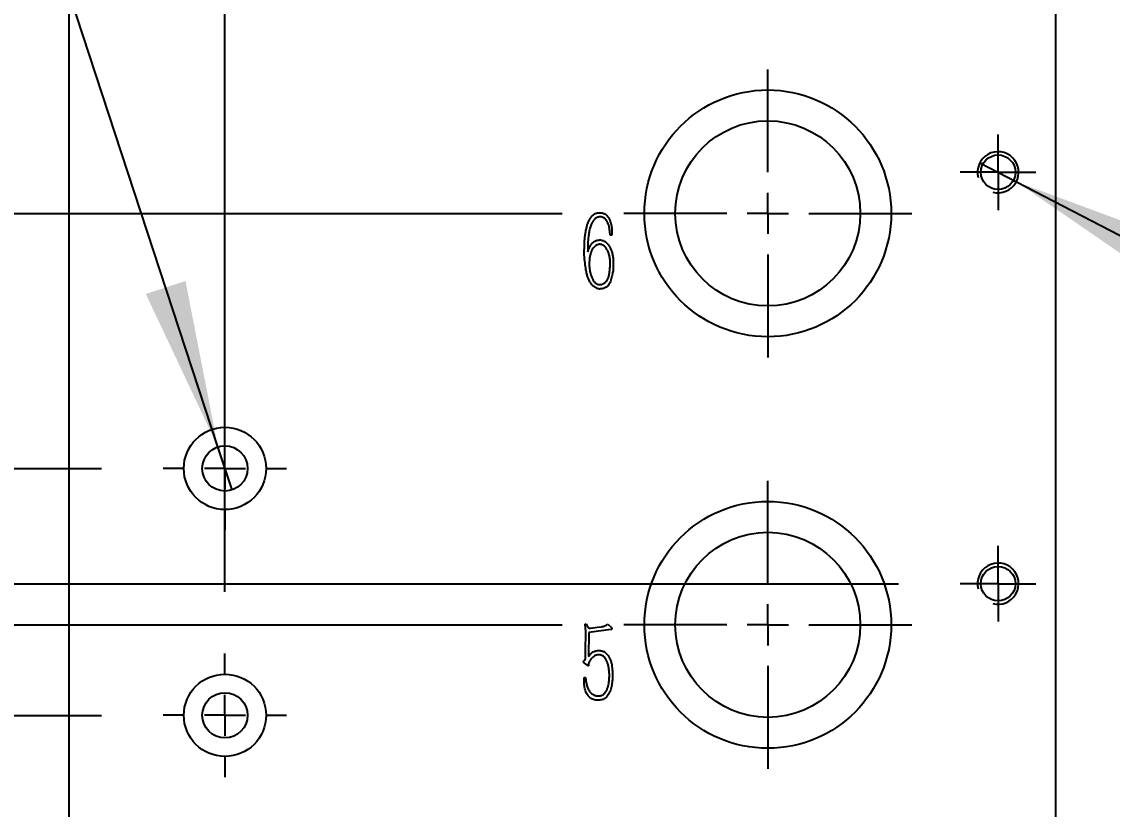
# Model space of a CAD drawing. Extents: x 2 to 292, y 3 to 207.
# Drawn here: x 48.62 to 75.14, y 113.79 to 132.93 of the extents above; entities that cross this region are included whole.
import ezdxf

# ---------------------------------------------------------------- set-up
doc = ezdxf.new("R2010")
doc.units = 0
doc.linetypes.add('SLD-实线', pattern=[0])
doc.layers.get('0').update_dxf_attribs({"linetype": 'CONTINUOUS'})
doc.layers.add('图框', color=7, linetype='SLD-实线')
doc.styles.add('SLDTEXTSTYLE0', font='TXT', dxfattribs={"width": 0.7, "bigfont": 'bigfont'})
doc.styles.add('SLDTEXTSTYLE10', font='TXT', dxfattribs={"width": 0.633333})
doc.styles.add('SLDTEXTSTYLE2', font='TXT', dxfattribs={"width": 0.7})
doc.dimstyles.new('SLDDIMSTYLE1', dxfattribs={"dimtxt": 3.5, "dimasz": 4.08, "dimexe": 0, "dimexo": 0.0625, "dimgap": 0.875, "dimtad": 0, "dimtih": 1, "dimtoh": 1, "dimlfac": 5, "dimrnd": 1e-09, "dimzin": 12, "dimtxsty": 'SLDTEXTSTYLE2', "dimblk1": 'NONE', "dimblk2": 'NONE', "dimsah": 1, "dimcen": 0.09, "dimazin": 3, "dimtfac": 1, "dimtofl": 0, "dimtmove": 0, "dimatfit": 3, "dimtolj": 1, "dimtzin": 12})
doc.dimstyles.new('SLDDIMSTYLE11', dxfattribs={"dimtxt": 3.5, "dimasz": 4.08, "dimexe": 0, "dimexo": 0.0625, "dimgap": 0.875, "dimtad": 0, "dimtih": 1, "dimtoh": 1, "dimlfac": 5, "dimrnd": 1e-09, "dimzin": 12, "dimtxsty": 'SLDTEXTSTYLE2', "dimblk1": 'NONE', "dimsah": 1, "dimcen": 0, "dimazin": 3, "dimtfac": 1, "dimtmove": 0, "dimatfit": 3, "dimtolj": 1, "dimtzin": 12})
doc.dimstyles.new('SLDDIMSTYLE2', dxfattribs={"dimtxt": 3.5, "dimasz": 4.08, "dimexe": 0, "dimexo": 0.0625, "dimgap": 0.875, "dimtad": 0, "dimtih": 1, "dimtoh": 1, "dimlfac": 5, "dimrnd": 1e-09, "dimzin": 12, "dimtxsty": 'SLDTEXTSTYLE2', "dimblk1": 'NONE', "dimblk2": 'NONE', "dimsah": 1, "dimcen": 0.09, "dimazin": 3, "dimtfac": 1, "dimtofl": 0, "dimtmove": 0, "dimatfit": 3, "dimtolj": 1, "dimtzin": 12})
doc.dimstyles.new('SLDDIMSTYLE8', dxfattribs={"dimtxt": 3.5, "dimasz": 4.08, "dimexe": 0, "dimexo": 0.0625, "dimgap": 0.875, "dimtad": 0, "dimtih": 1, "dimtoh": 1, "dimlfac": 5, "dimrnd": 1e-09, "dimzin": 4, "dimtxsty": 'SLDTEXTSTYLE2', "dimblk1": 'NONE', "dimsah": 1, "dimcen": 0, "dimazin": 3, "dimtfac": 1, "dimtmove": 0, "dimatfit": 3, "dimtolj": 1, "dimtzin": 12})

# ---------------------------------------------------------------- blocks, each defined once
blk = doc.blocks.new('_D_1')
at = {"layer": '图框', "color": 5}
blk.add_line((53.565, 119.071), (53.565, 165.671), dxfattribs=at)
at = {"layer": '图框', "color": 5, "insert": (51.218, 165.671), "char_height": 3.5, "attachment_point": 1, "rotation": 90, "style": 'SLDTEXTSTYLE2'}
blk.add_mtext('19', dxfattribs=at)
blk = doc.blocks.new('_NONE')
blk = doc.blocks.new('_D_7')
at = {"layer": '图框', "color": 5}
blk.add_line((97.365, 145.491), (97.365, 165.964), dxfattribs=at)
at = {"layer": '图框', "color": 5, "insert": (95.018, 165.964), "char_height": 3.5, "attachment_point": 1, "rotation": 90, "style": 'SLDTEXTSTYLE2'}
blk.add_mtext('238', dxfattribs=at)
blk = doc.blocks.new('_D_10')
at = {"layer": '图框', "color": 5}
blk.add_line((105.765, 154.771), (105.765, 165.964), dxfattribs=at)
at = {"layer": '图框', "color": 5, "insert": (103.418, 165.964), "char_height": 3.5, "attachment_point": 1, "rotation": 90, "style": 'SLDTEXTSTYLE2'}
blk.add_mtext('280', dxfattribs=at)
blk = doc.blocks.new('_D_11')
at = {"layer": '图框', "color": 5}
blk.add_line((111.765, 154.771), (111.765, 165.964), dxfattribs=at)
at = {"layer": '图框', "color": 5, "insert": (109.418, 165.964), "char_height": 3.5, "attachment_point": 1, "rotation": 90, "style": 'SLDTEXTSTYLE2'}
blk.add_mtext('310', dxfattribs=at)
blk = doc.blocks.new('_D_13')
at = {"layer": '图框', "color": 5}
blk.add_line((116.165, 138.771), (116.165, 165.671), dxfattribs=at)
at = {"layer": '图框', "color": 5, "insert": (113.818, 165.671), "char_height": 3.5, "attachment_point": 1, "rotation": 90, "style": 'SLDTEXTSTYLE2'}
blk.add_mtext('332', dxfattribs=at)
blk = doc.blocks.new('_D_14')
at = {"layer": '图框', "color": 5}
blk.add_line((120.165, 145.491), (120.165, 165.671), dxfattribs=at)
at = {"layer": '图框', "color": 5, "insert": (117.818, 165.671), "char_height": 3.5, "attachment_point": 1, "rotation": 90, "style": 'SLDTEXTSTYLE2'}
blk.add_mtext('352', dxfattribs=at)
blk = doc.blocks.new('_D_20')
at = {"layer": '图框', "color": 5}
blk.add_line((163.965, 119.071), (163.965, 165.671), dxfattribs=at)
at = {"layer": '图框', "color": 5, "insert": (161.618, 165.671), "char_height": 3.5, "attachment_point": 1, "rotation": 90, "style": 'SLDTEXTSTYLE2'}
blk.add_mtext('571', dxfattribs=at)
blk = doc.blocks.new('_D_37')
at = {"layer": '图框', "color": 5}
for p, q in [((40.502, 112.27), (45.502, 116.071)), ((45.502, 116.071), (50.565, 116.071)), ((40.502, 112.27), (35.502, 112.27))]:
    blk.add_line(p, q, dxfattribs=at)
at = {"layer": '图框', "color": 5, "insert": (30.899, 114.616), "char_height": 3.5, "attachment_point": 1, "style": 'SLDTEXTSTYLE2'}
blk.add_mtext('349', dxfattribs=at)
blk = doc.blocks.new('_D_38')
at = {"layer": '图框', "color": 5}
for p, q in [((40.502, 116.644), (45.502, 118.271)), ((45.502, 118.271), (61.765, 118.271)), ((40.502, 116.644), (35.502, 116.644))]:
    blk.add_line(p, q, dxfattribs=at)
at = {"layer": '图框', "color": 5, "insert": (30.899, 118.99), "char_height": 3.5, "attachment_point": 1, "style": 'SLDTEXTSTYLE2'}
blk.add_mtext('360', dxfattribs=at)
blk = doc.blocks.new('_D_39')
at = {"layer": '图框', "color": 5}
for p, q in [((40.502, 121.019), (35.502, 121.019)), ((40.502, 121.019), (45.502, 119.271)), ((45.502, 119.271), (69.945, 119.271))]:
    blk.add_line(p, q, dxfattribs=at)
at = {"layer": '图框', "color": 5, "insert": (30.899, 123.365), "char_height": 3.5, "attachment_point": 1, "style": 'SLDTEXTSTYLE2'}
blk.add_mtext('365', dxfattribs=at)
blk = doc.blocks.new('_D_40')
at = {"layer": '图框', "color": 5}
blk.add_line((113.265, 121.271), (177.765, 121.271), dxfattribs=at)
at = {"layer": '图框', "color": 5, "insert": (177.765, 123.618), "char_height": 3.5, "attachment_point": 1, "style": 'SLDTEXTSTYLE2'}
blk.add_mtext('375', dxfattribs=at)
blk = doc.blocks.new('_D_41')
at = {"layer": '图框', "color": 5}
for p, q in [((40.502, 125.393), (35.502, 125.393)), ((40.502, 125.393), (45.502, 122.071)), ((45.502, 122.071), (50.565, 122.071))]:
    blk.add_line(p, q, dxfattribs=at)
at = {"layer": '图框', "color": 5, "insert": (30.904, 127.74), "char_height": 3.5, "attachment_point": 1, "style": 'SLDTEXTSTYLE2'}
blk.add_mtext('379', dxfattribs=at)
blk = doc.blocks.new('_D_42')
at = {"layer": '图框', "color": 5}
for p, q in [((40.502, 129.768), (35.502, 129.768)), ((40.502, 129.768), (45.502, 128.271)), ((45.502, 128.271), (61.765, 128.271))]:
    blk.add_line(p, q, dxfattribs=at)
at = {"layer": '图框', "color": 5, "insert": (30.894, 132.114), "char_height": 3.5, "attachment_point": 1, "style": 'SLDTEXTSTYLE2'}
blk.add_mtext('410', dxfattribs=at)
blk = doc.blocks.new('_D_43')
at = {"layer": '图框', "color": 5}
for p, q in [((40.502, 135.144), (35.502, 135.144)), ((40.502, 135.144), (45.502, 134.271)), ((45.502, 134.271), (111.665, 134.271))]:
    blk.add_line(p, q, dxfattribs=at)
at = {"layer": '图框', "color": 5, "insert": (30.894, 137.49), "char_height": 3.5, "attachment_point": 1, "style": 'SLDTEXTSTYLE2'}
blk.add_mtext('440', dxfattribs=at)
blk = doc.blocks.new('_D_44')
at = {"layer": '图框', "color": 5}
for p, q in [((40.502, 143.833), (35.502, 143.833)), ((40.502, 143.833), (45.502, 142.271)), ((45.502, 142.271), (94.145, 142.271))]:
    blk.add_line(p, q, dxfattribs=at)
at = {"layer": '图框', "color": 5, "insert": (30.899, 146.179), "char_height": 3.5, "attachment_point": 1, "style": 'SLDTEXTSTYLE2'}
blk.add_mtext('480', dxfattribs=at)
blk = doc.blocks.new('_D_45')
at = {"layer": '图框', "color": 5}
blk.add_line((61.765, 148.271), (35.502, 148.271), dxfattribs=at)
at = {"layer": '图框', "color": 5, "insert": (30.894, 150.618), "char_height": 3.5, "attachment_point": 1, "style": 'SLDTEXTSTYLE2'}
blk.add_mtext('510', dxfattribs=at)
blk = doc.blocks.new('_D_46')
at = {"layer": '图框', "color": 5}
blk.add_line((109.265, 152.271), (35.502, 152.271), dxfattribs=at)
at = {"layer": '图框', "color": 5, "insert": (30.894, 154.618), "char_height": 3.5, "attachment_point": 1, "style": 'SLDTEXTSTYLE2'}
blk.add_mtext('530', dxfattribs=at)
blk = doc.blocks.new('_D_47')
at = {"layer": '图框', "color": 5}
blk.add_line((115.265, 159.271), (176.538, 159.271), dxfattribs=at)
at = {"layer": '图框', "color": 5, "insert": (176.538, 161.618), "char_height": 3.5, "attachment_point": 1, "style": 'SLDTEXTSTYLE2'}
blk.add_mtext('565', dxfattribs=at)
blk = doc.blocks.new('_D_48')
at = {"layer": '图框', "color": 5}
blk.add_line((48.265, 162.271), (35.502, 162.271), dxfattribs=at)
at = {"layer": '图框', "color": 5, "insert": (30.899, 164.618), "char_height": 3.5, "attachment_point": 1, "style": 'SLDTEXTSTYLE2'}
blk.add_mtext('580', dxfattribs=at)
blk = doc.blocks.new('SW_SYMBOL_HOLE_SPOT')
at = {"layer": '图框', "color": 0}
for p, q in [((0, 875), (0, 75)), ((1600, 75), (1600, 875)), ((0, 75), (1600, 75))]:
    blk.add_line(p, q, dxfattribs=at)
blk = doc.blocks.new('SW_SYMBOL_HOLE_DEPTH')
at = {"layer": '图框', "color": 0}
for p, q in [((0, 875), (800, 875)), ((400, 875), (400, 75)), ((100, 555), (400, 75)), ((700, 555), (400, 75))]:
    blk.add_line(p, q, dxfattribs=at)
blk = doc.blocks.new('_D_59')
at = {"layer": '图框', "color": 5}
for p, q in [((36.9, 172.908), (9.745, 172.908)), ((53.393, 122.594), (36.9, 172.908)), ((53.736, 121.549), (53.393, 122.594))]:
    blk.add_line(p, q, dxfattribs=at)
blk.add_solid([(53.393, 122.594), (52.605, 126.629), (51.64, 126.313)], dxfattribs=at)
at = {"layer": '图框', "color": 5, "xscale": 0.004511737089201878, "yscale": 0.004511737089201878, "zscale": 0.004511737089201878}
for name, p in [('SW_SYMBOL_HOLE_SPOT', (10.24, 167.723)), ('SW_SYMBOL_HOLE_DEPTH', (27.852, 167.723))]:
    blk.add_blockref(name, p, dxfattribs=at)
at = {"layer": '图框', "color": 5, "char_height": 3.5, "attachment_point": 1}
for s, insert, style in [('%%c', (15.875, 176.743), 'SLDTEXTSTYLE2'), ('5.50 贯\\M+190FA', (21.302, 176.728), 'SLDTEXTSTYLE0'), ('2 x', (9.745, 176.728), 'SLDTEXTSTYLE10'), ('%%c', (17.603, 171.728), 'SLDTEXTSTYLE2'), ('10', (23.03, 171.714), 'SLDTEXTSTYLE2'), ('5', (33.063, 171.714), 'SLDTEXTSTYLE2')]:
    blk.add_mtext(s, dxfattribs=dict(at, insert=insert, style=style))
blk = doc.blocks.new('_D_65')
at = {"layer": '图框', "color": 5}
for p, q in [((71.921, 129.502), (72.808, 129.041)), ((72.808, 129.041), (87.414, 121.467)), ((87.414, 121.467), (92.171, 121.467))]:
    blk.add_line(p, q, dxfattribs=at)
blk.add_solid([(72.808, 129.041), (76.196, 126.712), (76.664, 127.614)], dxfattribs=at)
at = {"layer": '图框', "color": 5, "insert": (89.002, 125.978), "char_height": 3.5, "attachment_point": 1, "style": 'SLDTEXTSTYLE2'}
blk.add_mtext('M5', dxfattribs=at)
blk = doc.blocks.new('SW_CENTERMARKSYMBOL_8')
at = {"layer": '图框', "color": 0}
for p, q in [((0, 1), (0, 3.5)), ((0, 0), (0, 0.5)), ((-1, 0), (-3.5, 0)), ((0, 0), (-0.5, 0)), ((0, 0), (0, -0.5)), ((0, 0), (0.5, 0)), ((1, 0), (3.5, 0)), ((0, -1), (0, -3.5))]:
    blk.add_line(p, q, dxfattribs=at)
blk = doc.blocks.new('SW_CENTERMARKSYMBOL_9')
at = {"layer": '图框', "color": 0}
for p, q in [((0, 1), (0, 3.5)), ((0, 0), (0, 0.5)), ((-1, 0), (-3.5, 0)), ((0, 0), (-0.5, 0)), ((0, 0), (0, -0.5)), ((0, 0), (0.5, 0)), ((1, 0), (3.5, 0)), ((0, -1), (0, -3.5))]:
    blk.add_line(p, q, dxfattribs=at)
blk = doc.blocks.new('SW_CENTERMARKSYMBOL_37')
at = {"layer": '图框', "color": 0}
for p, q in [((0, 0.5), (0, 0.92)), ((0, 0), (0, 0.5)), ((-0.5, 0), (-0.92, 0)), ((0, 0), (-0.5, 0)), ((0, 0), (0, -0.5)), ((0, 0), (0.5, 0)), ((0.5, 0), (0.92, 0)), ((0, -0.5), (0, -0.92))]:
    blk.add_line(p, q, dxfattribs=at)
blk = doc.blocks.new('SW_CENTERMARKSYMBOL_38')
at = {"layer": '图框', "color": 0}
for p, q in [((0, 0.5), (0, 0.92)), ((0, 0), (0, 0.5)), ((-0.5, 0), (-0.92, 0)), ((0, 0), (-0.5, 0)), ((0, 0), (0, -0.5)), ((0, 0), (0.5, 0)), ((0.5, 0), (0.92, 0)), ((0, -0.5), (0, -0.92))]:
    blk.add_line(p, q, dxfattribs=at)
blk = doc.blocks.new('SW_CENTERMARKSYMBOL_51')
at = {"layer": '图框', "color": 0}
for p, q in [((0, 1), (0, 1.5)), ((0, 0), (0, 0.5)), ((-1, 0), (-1.5, 0)), ((0, 0), (-0.5, 0)), ((0, 0), (0, -0.5)), ((0, 0), (0.5, 0)), ((1, 0), (1.5, 0)), ((0, -1), (0, -1.5))]:
    blk.add_line(p, q, dxfattribs=at)
blk = doc.blocks.new('SW_CENTERMARKSYMBOL_52')
at = {"layer": '图框', "color": 0}
for p, q in [((0, 1), (0, 1.5)), ((0, 0), (0, 0.5)), ((-1, 0), (-1.5, 0)), ((0, 0), (-0.5, 0)), ((0, 0), (0, -0.5)), ((0, 0), (0.5, 0)), ((1, 0), (1.5, 0)), ((0, -1), (0, -1.5))]:
    blk.add_line(p, q, dxfattribs=at)

msp = doc.modelspace()

# ---------------------------------------------------------------- linework, layer by layer
at = {"color": 7, "linetype": 'SLD-实线'}
for p, q in [((49.76450831, 162.27148789), (49.76450831, 46.27149122)), ((73.76450628, 81.07149022), (73.76450628, 145.4714896)), ((62.97460824, 127.83637362), (62.97460824, 127.7443217)), ((62.97460824, 127.7443217), (62.93454796, 127.7443217)), ((62.38777668, 127.44813579), (62.38521964, 127.33605372)), ((62.32172281, 118.28512716), (62.35069961, 118.29663383)), ((62.33322948, 118.19605845), (62.32172281, 118.28512716)), ((62.77345747, 118.23910045), (62.81650096, 118.25657355)), ((62.85102099, 118.27063727), (62.87701756, 118.28811037)), ((62.87701756, 118.28811037), (62.96054453, 118.20458191)), ((62.39928335, 118.21054833), (62.41675645, 118.18753498)), ((62.41079003, 118.08397638), (62.40226656, 117.49970185)), ((62.94605464, 118.1585552), (62.41079003, 118.08397638)), ((62.45127648, 118.19307523), (62.51179308, 118.19605845)), ((62.51179308, 118.19605845), (62.62387365, 118.21310537)), ((62.62387365, 118.21310537), (62.71891028, 118.22461056)), ((62.32768923, 117.44813489), (62.33322948, 117.75582748)), ((62.33322948, 117.75582748), (62.3362127, 117.97743457)), ((62.29572624, 117.40509289), (62.32768923, 117.44813489)), ((62.36220628, 117.30153429), (62.30169267, 117.35011803)), ((62.41079003, 117.35011803), (62.40524978, 117.31304097)), ((62.43124634, 117.390603), (62.41079003, 117.35011803)), ((62.29870945, 116.91031324), (62.30169267, 116.99085849)), ((62.30169267, 116.99085849), (62.33322948, 116.99085849))]:
    msp.add_line(p, q, dxfattribs=at)
for centre, radius in [((66.76450569, 128.27148955), 3), ((66.76450569, 128.27148955), 2.25), ((72.36450569, 129.27148955), 0.42), ((53.56450569, 122.07148955), 1), ((53.56450569, 122.07148955), 0.55), ((66.76450569, 118.27148955), 3), ((66.76450569, 118.27148955), 2.25), ((72.36450569, 119.27148955), 0.42), ((53.56450569, 116.07148955), 1), ((53.56450569, 116.07148955), 0.55)]:
    msp.add_circle(centre, radius, dxfattribs=at)
for centre in [(72.36450569, 129.27148955), (72.36450569, 119.27148955)]:
    msp.add_arc(centre, 0.5, 255, 195, dxfattribs=at)
for points, knots in [([(62.30467493, 127.45964212), (62.30518772, 127.47995804), (62.30615253, 127.51818177), (62.30833604, 127.571879), (62.31059155, 127.6182296), (62.31541766, 127.67140206), (62.32336884, 127.73655352), (62.33590653, 127.81628073), (62.35061639, 127.89626073), (62.36665246, 127.96057338), (62.38208338, 128.0097957), (62.39658737, 128.04744773), (62.41481681, 128.08600284), (62.43462072, 128.12568618), (62.45723615, 128.16338516), (62.48214001, 128.19728376), (62.50902055, 128.22590434), (62.53779463, 128.25013269), (62.57027391, 128.26843696), (62.60652012, 128.2813717), (62.64706185, 128.28807299), (62.67527572, 128.28809738), (62.68992957, 128.28811005)], [0, 0, 0, 0, 0.0605814262, 0.1139819893, 0.1602112649, 0.198896638, 0.2731169913, 0.3558302626, 0.43946636, 0.5154714125, 0.5532396233, 0.5931907123, 0.6356339582, 0.6803307357, 0.725359301, 0.7665219732, 0.8054683857, 0.8421771033, 0.8782103091, 0.9159832679, 0.9563629906, 1, 1, 1, 1]), ([(62.93454921, 127.74432143), (62.93181117, 127.76148717), (62.9263938, 127.79545051), (62.92140422, 127.84734974), (62.91531918, 127.90127793), (62.90490051, 127.95833878), (62.88850798, 128.01766257), (62.86545055, 128.06482422), (62.8436382, 128.10016243), (62.8250429, 128.12379406), (62.80370946, 128.14358913), (62.78090761, 128.16025379), (62.75635302, 128.17313784), (62.73060978, 128.18243474), (62.70328905, 128.18659409), (62.67548132, 128.18633208), (62.64840609, 128.18317877), (62.62325679, 128.17662134), (62.60058004, 128.16774444), (62.57953031, 128.15599014), (62.56021527, 128.13899256), (62.54006844, 128.1176917), (62.51985801, 128.0899257), (62.49870347, 128.05713008), (62.47820088, 128.0188242), (62.46011213, 127.97521944), (62.44395911, 127.92692512), (62.42520001, 127.85555486), (62.40780535, 127.75972446), (62.39737319, 127.66167927), (62.39244068, 127.58467576), (62.3899927, 127.53309539), (62.3879855, 127.48835287), (62.38784285, 127.46078034), (62.38777743, 127.44813562)], [0, 0, 0, 0, 0.0366443306, 0.0725027817, 0.109917687, 0.1510444103, 0.1947427008, 0.2392255322, 0.2611663745, 0.2822649457, 0.3023972495, 0.3223504766, 0.3416452708, 0.3606872838, 0.3797951537, 0.3995654131, 0.4191830393, 0.4371285226, 0.454205465, 0.4704420364, 0.4876628698, 0.5082185937, 0.5321825445, 0.5599357586, 0.5904897958, 0.6236478967, 0.6593596612, 0.6977966449, 0.7791666314, 0.8644461895, 0.9055729128, 0.941862922, 0.973338422, 1, 1, 1, 1]), ([(62.68992957, 128.28811005), (62.70478168, 128.28688054), (62.73284805, 128.28455711), (62.7715337, 128.27402313), (62.80476463, 128.26003562), (62.83107208, 128.2402079), (62.85171741, 128.21834317), (62.87079488, 128.19848282), (62.88580091, 128.17835813), (62.89885257, 128.15861748), (62.90964626, 128.1366998), (62.92045785, 128.11191426), (62.93045837, 128.08274574), (62.9401799, 128.05084649), (62.94925458, 128.01872731), (62.95698339, 127.98890043), (62.96296672, 127.96260848), (62.96902289, 127.9308929), (62.97404261, 127.88923269), (62.97440932, 127.8550018), (62.97460888, 127.83637342)], [0, 0, 0, 0, 0.07544704266, 0.14257396188, 0.2025760302, 0.25720459047, 0.30816371359, 0.35509039822, 0.39674616968, 0.43532730799, 0.47497075468, 0.52048726544, 0.57245557808, 0.63126867636, 0.68967414542, 0.74176224687, 0.78756880144, 0.82643828807, 0.90554812104, 1, 1, 1, 1]), ([(62.38522043, 127.3360538), (62.39233438, 127.3561272), (62.40519294, 127.39241013), (62.4249359, 127.44246911), (62.44729119, 127.48491685), (62.47335181, 127.52416804), (62.50707616, 127.56039495), (62.54152743, 127.58686267), (62.57392206, 127.60515734), (62.60268959, 127.61564206), (62.63507984, 127.62288467), (62.65793038, 127.62510844), (62.66989974, 127.62627327)], [0, 0, 0, 0, 0.1463710204, 0.2645675197, 0.3693667506, 0.4755032446, 0.5874045908, 0.7078730407, 0.7725382873, 0.8423483439, 0.9174203962, 1, 1, 1, 1]), ([(62.66989974, 127.62627327), (62.68719188, 127.62561204), (62.72007676, 127.62435456), (62.76741905, 127.61020098), (62.81167691, 127.58536476), (62.8457686, 127.55499681), (62.87328963, 127.52502721), (62.89356055, 127.4975837), (62.91334138, 127.46654122), (62.9387673, 127.42002585), (62.96618483, 127.35658923), (62.98599556, 127.28880313), (62.99628616, 127.23136936), (63.00299625, 127.18507479), (63.00654962, 127.1356672), (63.00862016, 127.06659406), (63.00760536, 126.98038196), (63.00290411, 126.91186024), (63.00060504, 126.87835084)], [0, 0, 0, 0, 0.0568217948, 0.1080593749, 0.1610619649, 0.2227891074, 0.2575761585, 0.2950166431, 0.3350030982, 0.3787785545, 0.4695439828, 0.5621157701, 0.610673513, 0.6617033449, 0.716155201, 0.7737503774, 0.8893563997, 1, 1, 1, 1]), ([(62.7189089, 126.43556371), (62.70455112, 126.43436005), (62.67592507, 126.43196024), (62.63977061, 126.43852778), (62.61077739, 126.44864938), (62.58728202, 126.46074545), (62.56117108, 126.47539881), (62.53396513, 126.49453365), (62.50632315, 126.51679045), (62.48158843, 126.54428783), (62.45879546, 126.57498491), (62.43251599, 126.62143518), (62.40487714, 126.68306803), (62.37923477, 126.74705989), (62.36272813, 126.80368232), (62.35153618, 126.85439701), (62.34095244, 126.91326332), (62.33180928, 126.97742976), (62.32374263, 127.04083119), (62.31699976, 127.09768047), (62.31129667, 127.14495122), (62.30610785, 127.19519357), (62.30248808, 127.25104424), (62.30131798, 127.31687554), (62.30243835, 127.38621197), (62.30390049, 127.4342161), (62.30467493, 127.45964212)], [0, 0, 0, 0, 0.0353424998, 0.0704646544, 0.0893749581, 0.1107980772, 0.135388309, 0.1630306982, 0.1925778133, 0.2225195102, 0.2537796182, 0.2865238921, 0.3536324173, 0.4199308306, 0.4560009181, 0.4986670151, 0.5477043329, 0.6031855759, 0.6581776758, 0.7050166418, 0.7440932433, 0.7753709456, 0.8293307017, 0.881788936, 0.9373879445, 1, 1, 1, 1]), ([(62.6728829, 127.52015778), (62.66300635, 127.51862979), (62.64311894, 127.51555303), (62.61446609, 127.50505466), (62.58700205, 127.48980408), (62.55372738, 127.46339469), (62.51729941, 127.42644363), (62.48913733, 127.38380598), (62.47255465, 127.34627066), (62.46067507, 127.31416172), (62.45016308, 127.27706708), (62.44039771, 127.23573072), (62.43238547, 127.1902102), (62.42638733, 127.1411465), (62.42310042, 127.08863803), (62.42257016, 127.05251524), (62.42229692, 127.03390166)], [0, 0, 0, 0, 0.0502509555, 0.1011852845, 0.1527641561, 0.2078764149, 0.3146668152, 0.4129267658, 0.4632133838, 0.5211793106, 0.5852759297, 0.6573186139, 0.7350946515, 0.8180058709, 0.9062209105, 1, 1, 1, 1]), ([(62.91451938, 127.24400181), (62.90671074, 127.27025327), (62.89119506, 127.3224146), (62.86158124, 127.38309454), (62.83410477, 127.42643103), (62.81379473, 127.45469524), (62.79111044, 127.47647767), (62.76854544, 127.49404254), (62.74496344, 127.50630845), (62.72157351, 127.51583441), (62.69718063, 127.51995156), (62.68098921, 127.52008898), (62.6728829, 127.52015778)], [0, 0, 0, 0, 0.2076888393, 0.4126750173, 0.5096135134, 0.5973977047, 0.6759453719, 0.747553224, 0.8136547057, 0.8771446398, 0.9384918551, 1, 1, 1, 1]), ([(62.42229692, 127.03390166), (62.42315858, 127.00830273), (62.42492698, 126.95576544), (62.43567239, 126.87608486), (62.45435525, 126.79524525), (62.47668133, 126.72900283), (62.49882874, 126.67837227), (62.51872487, 126.64417909), (62.54029578, 126.6130228), (62.56496566, 126.58626876), (62.59209496, 126.56354896), (62.62344529, 126.54924082), (62.65738668, 126.54080978), (62.68078879, 126.54166322), (62.69291273, 126.54210536)], [0, 0, 0, 0, 0.124056225, 0.2546035711, 0.3888495497, 0.5255507472, 0.5927160765, 0.656237715, 0.7169718952, 0.775916588, 0.832247141, 0.887055714, 0.9414869355, 1, 1, 1, 1]), ([(62.69291273, 126.54210536), (62.70336851, 126.54309645), (62.72432521, 126.54508291), (62.75475795, 126.55602315), (62.78401744, 126.57238988), (62.81147696, 126.59474454), (62.83642256, 126.6211516), (62.8586249, 126.65041921), (62.87656776, 126.68259811), (62.8953208, 126.72991723), (62.91262034, 126.79478193), (62.92213576, 126.87842973), (62.92799371, 126.96593877), (62.93251093, 127.05611596), (62.93148788, 127.1495821), (62.9202717, 127.21199355), (62.91451938, 127.24400181)], [0, 0, 0, 0, 0.0387458311, 0.0776590162, 0.1186216475, 0.1623940456, 0.2081433308, 0.2528409082, 0.2980429335, 0.3440363612, 0.4409819081, 0.5454734484, 0.6551350971, 0.7656657743, 0.8798196712, 1, 1, 1, 1]), ([(63.00060504, 126.87835084), (62.9979193, 126.8609923), (62.99234913, 126.82499108), (62.98054641, 126.76945581), (62.96606809, 126.71046664), (62.94943465, 126.65018651), (62.93017531, 126.59295054), (62.90469542, 126.54417464), (62.87387999, 126.50588224), (62.83827457, 126.47948285), (62.80311075, 126.46208678), (62.77166178, 126.44861962), (62.74428773, 126.43890068), (62.72677668, 126.43659821), (62.7189089, 126.43556371)], [0, 0, 0, 0, 0.0925180878, 0.1918804648, 0.2989685859, 0.4124549615, 0.5213400887, 0.6164254603, 0.700936669, 0.7778682285, 0.8478224864, 0.9071742265, 0.9582930089, 1, 1, 1, 1]), ([(62.35070093, 118.29663339), (62.35492183, 118.28597372), (62.36201858, 118.26805128), (62.37198414, 118.24411523), (62.38454764, 118.22612128), (62.39416477, 118.21595774), (62.39928393, 118.21054773)], [0, 0, 0, 0, 0.34482037, 0.5797578424, 0.7763067281, 1, 1, 1, 1]), ([(62.81650106, 118.25657372), (62.82092998, 118.2582173), (62.8287004, 118.26110091), (62.83861427, 118.26563549), (62.84575308, 118.26853475), (62.84959959, 118.27007006), (62.85102055, 118.27063722)], [0, 0, 0, 0, 0.3800052952, 0.666709348, 0.8768774777, 1, 1, 1, 1]), ([(62.33621126, 117.97743458), (62.3362116, 117.98567381), (62.33621231, 118.00343076), (62.33620604, 118.03184175), (62.33623437, 118.06380479), (62.33611662, 118.09761175), (62.33652425, 118.1301546), (62.33536769, 118.15784333), (62.33484175, 118.17918357), (62.33370325, 118.1910892), (62.3332281, 118.19605806)], [0, 0, 0, 0, 0.11301649307, 0.24357002817, 0.38971204507, 0.55144254377, 0.7073273618, 0.8359913704, 0.93155032141, 1, 1, 1, 1]), ([(62.41675676, 118.18753473), (62.42345763, 118.18824134), (62.43506778, 118.18946565), (62.44645939, 118.19200229), (62.45127625, 118.19307489)], [0, 0, 0, 0, 0.577156903, 1, 1, 1, 1]), ([(62.7189089, 118.22461122), (62.72778698, 118.22604654), (62.74644563, 118.22906307), (62.76416829, 118.23564877), (62.77345823, 118.23910089)], [0, 0, 0, 0, 0.4758157777, 1, 1, 1, 1]), ([(62.96054538, 118.20458139), (62.96367564, 118.20039974), (62.96915577, 118.19307896), (62.97118493, 118.18054108), (62.96850909, 118.17143049), (62.9654568, 118.16341231), (62.9568336, 118.15858184), (62.95009234, 118.1585653), (62.94605571, 118.1585554)], [0, 0, 0, 0, 0.24214071924, 0.42391408002, 0.56767639544, 0.686808027, 0.81246225304, 1, 1, 1, 1]), ([(62.40226709, 117.49970179), (62.41315957, 117.51294605), (62.4332522, 117.53737686), (62.46311449, 117.57237032), (62.4978183, 117.60209764), (62.53344406, 117.62129219), (62.56684801, 117.63490781), (62.59644446, 117.64183882), (62.62913917, 117.64619837), (62.65198475, 117.64654695), (62.6639334, 117.64672927)], [0, 0, 0, 0, 0.16367972, 0.3019289019, 0.4385332365, 0.5969349756, 0.685799532, 0.782136193, 0.8860532393, 1, 1, 1, 1]), ([(62.6639334, 117.54317078), (62.65368477, 117.5428571), (62.63376238, 117.54224734), (62.60474662, 117.5370961), (62.57786692, 117.52808104), (62.54568578, 117.51226452), (62.51042528, 117.48893037), (62.47615589, 117.45696707), (62.4493169, 117.42458455), (62.43702483, 117.40146939), (62.43124642, 117.39060313)], [0, 0, 0, 0, 0.105043488, 0.2041948336, 0.3009305288, 0.3947486726, 0.5713029974, 0.7321074423, 0.8740657068, 1, 1, 1, 1]), ([(62.6639334, 117.64672927), (62.67574996, 117.64596358), (62.69808556, 117.64451626), (62.72922784, 117.63901202), (62.75626904, 117.63126144), (62.78712831, 117.61537738), (62.82318429, 117.58787467), (62.85717391, 117.55425677), (62.88362959, 117.52168164), (62.90313457, 117.49369131), (62.91935099, 117.46167253), (62.93482203, 117.42720501), (62.94860464, 117.38939207), (62.95998395, 117.34790308), (62.96928756, 117.30276484), (62.97884645, 117.23629703), (62.98729683, 117.14632983), (62.98848123, 117.07242218), (62.98909854, 117.03390166)], [0, 0, 0, 0, 0.0461161681, 0.0871685569, 0.1230705918, 0.1552586232, 0.2218119836, 0.2989365773, 0.3410468203, 0.385273103, 0.4315849394, 0.4806604065, 0.5325029543, 0.5882487615, 0.6481864336, 0.7120005624, 0.8498952255, 1, 1, 1, 1]), ([(62.91153622, 117.07992765), (62.91058028, 117.09826724), (62.90875444, 117.1332956), (62.90330674, 117.18326926), (62.89772435, 117.22826221), (62.88808104, 117.28087026), (62.87243926, 117.3410372), (62.8500446, 117.39685543), (62.82837297, 117.43715544), (62.81061237, 117.4638912), (62.79030428, 117.4867293), (62.76816924, 117.50604882), (62.74414197, 117.52145064), (62.71883637, 117.53319597), (62.6918821, 117.54064286), (62.67335329, 117.54231877), (62.6639334, 117.54317078)], [0, 0, 0, 0, 0.0959597373, 0.1832818026, 0.2626646949, 0.3328564313, 0.4627020059, 0.5869239408, 0.6460593215, 0.7016586842, 0.754252071, 0.8053085037, 0.854735667, 0.9029090181, 0.9506397961, 1, 1, 1, 1]), ([(62.30169177, 117.3501173), (62.29650493, 117.35483485), (62.28845338, 117.36215791), (62.27960753, 117.3760282), (62.28618936, 117.39068024), (62.29203845, 117.39952039), (62.29572543, 117.40509279)], [0, 0, 0, 0, 0.3257790938, 0.5057075932, 0.688422248, 1, 1, 1, 1]), ([(62.40525026, 117.3130408), (62.40492276, 117.3079482), (62.40434782, 117.29900781), (62.40240948, 117.28709784), (62.40123254, 117.27975653), (62.40023593, 117.27310931), (62.39366071, 117.27391629), (62.38728191, 117.27989389), (62.37589509, 117.28907806), (62.36726362, 117.29693299), (62.36220743, 117.3015343)], [0, 0, 0, 0, 0.1771701693, 0.3110340715, 0.405371972, 0.4581939109, 0.4974290622, 0.59673547, 0.7637731076, 1, 1, 1, 1]), ([(62.3332281, 116.99085883), (62.33454095, 116.97479757), (62.33713708, 116.94303668), (62.34294045, 116.89543995), (62.3523765, 116.84713472), (62.36387468, 116.79826211), (62.37899815, 116.75215662), (62.39510513, 116.70960735), (62.41813898, 116.67088343), (62.446135, 116.63215205), (62.48217585, 116.59640167), (62.51808606, 116.57163166), (62.55093529, 116.55749707), (62.57900464, 116.54974519), (62.61040792, 116.54577247), (62.63238728, 116.54504404), (62.64390357, 116.54466236)], [0, 0, 0, 0, 0.07987526854, 0.15795204207, 0.23749455385, 0.32373569836, 0.4065695729, 0.47795942598, 0.54861283173, 0.62916487739, 0.71430386259, 0.79905765436, 0.84352814786, 0.8910176809, 0.94289766708, 1, 1, 1, 1]), ([(62.64390357, 116.54466236), (62.65743535, 116.54471787), (62.68473924, 116.54482987), (62.71904839, 116.55297263), (62.74606057, 116.56581194), (62.76699653, 116.58086512), (62.78886596, 116.59999433), (62.80998438, 116.62424812), (62.83056532, 116.65121799), (62.84870741, 116.68078562), (62.86321226, 116.71262293), (62.8785044, 116.75846685), (62.89271201, 116.82056717), (62.905738, 116.90051496), (62.91252152, 116.98790325), (62.91187245, 117.04852444), (62.91153622, 117.07992765)], [0, 0, 0, 0, 0.0606707506, 0.1224190533, 0.1563811443, 0.1944362617, 0.2378346846, 0.2866379708, 0.3385773614, 0.3901193762, 0.4420822776, 0.4953528695, 0.6069355975, 0.7277811768, 0.8589841748, 1, 1, 1, 1]), ([(62.98909854, 117.03390166), (62.98840933, 117.0167125), (62.9870761, 116.98346174), (62.98480033, 116.93526), (62.98086056, 116.89050915), (62.97479586, 116.83669571), (62.96539936, 116.77505089), (62.94889861, 116.70668177), (62.92617232, 116.64368299), (62.89581469, 116.58695334), (62.86146564, 116.53740245), (62.82470293, 116.49780285), (62.78675839, 116.46900432), (62.74633213, 116.45086332), (62.70219713, 116.4427594), (62.67163136, 116.44167785), (62.65541007, 116.44110387)], [0, 0, 0, 0, 0.0681069884, 0.1317463227, 0.1910135583, 0.2459148152, 0.3461398194, 0.4376639949, 0.5239589056, 0.6105008574, 0.6916349117, 0.7620502574, 0.82357712, 0.8789658878, 0.9357670485, 1, 1, 1, 1]), ([(62.65541007, 116.44110387), (62.63594644, 116.44076744), (62.59984706, 116.44014347), (62.5479617, 116.4463474), (62.50089496, 116.46338024), (62.45613259, 116.48939156), (62.41430541, 116.52603475), (62.37828263, 116.57091724), (62.34953819, 116.61943466), (62.32871725, 116.67006325), (62.31597602, 116.72472322), (62.30510971, 116.78423736), (62.29782614, 116.84721484), (62.2984203, 116.88969898), (62.2987086, 116.91031333)], [0, 0, 0, 0, 0.0865264135, 0.160481316, 0.2307921602, 0.3074847991, 0.389415321, 0.4765114771, 0.5622971479, 0.6393504023, 0.7188495894, 0.8112651674, 0.908421211, 1, 1, 1, 1])]:
    msp.add_open_spline(points, degree=3, knots=knots, dxfattribs=at)

# ---------------------------------------------------------------- block references
at = {"layer": '图框', "color": 5}
for name, p in [('SW_CENTERMARKSYMBOL_8', (66.76450569, 128.27148955)), ('SW_CENTERMARKSYMBOL_37', (72.36450569, 129.27148955)), ('SW_CENTERMARKSYMBOL_52', (53.56450569, 122.07148955)), ('SW_CENTERMARKSYMBOL_9', (66.76450569, 118.27148955)), ('SW_CENTERMARKSYMBOL_38', (72.36450569, 119.27148955)), ('SW_CENTERMARKSYMBOL_51', (53.56450569, 116.07148955))]:
    msp.add_blockref(name, p, dxfattribs=at)

# ---------------------------------------------------------------- dimensions: what is measured, and where the dimension line sits
dim = msp.add_diameter_dim_2p(p1=(53.73583235, 121.54885472), p2=(53.39317902, 122.59412439), text='2 x <> 贯穿\\P{\\fGDT;v}%%c 10 {\\fGDT;x} 5\\P', dimstyle='SLDDIMSTYLE8', dxfattribs=at)
dim.commit()
dim.dimension.update_dxf_attribs({"geometry": '_D_59', "text_midpoint": (22.52866435, 172.2166474), "dimtype": 163})
for feature_location, offset, dtype, dimstyle, picture, middle in [((97.36450569, 143.99148955), (0, 21.9722735), 1, 'SLDDIMSTYLE1', '_D_7', (97.36450569, 168.26549909)), ((105.76450569, 153.27148955), (0, 12.6922735), 1, 'SLDDIMSTYLE1', '_D_10', (105.76450569, 168.26549933)), ((111.76450569, 153.27148955), (0, 12.6922735), 1, 'SLDDIMSTYLE1', '_D_11', (111.76450569, 168.26792961)), ((116.16450569, 137.27148955), (0, 28.39997586), 1, 'SLDDIMSTYLE2', '_D_13', (116.16450569, 167.97563197)), ((120.16450569, 143.99148955), (0, 21.67997586), 1, 'SLDDIMSTYLE1', '_D_14', (120.16450569, 167.97563197)), ((163.96450569, 117.57148955), (0, 48.09997586), 1, 'SLDDIMSTYLE1', '_D_20', (163.96450569, 167.97320168)), ((53.56450569, 117.57148955), (0, 48.09997586), 1, 'SLDDIMSTYLE1', '_D_1', (53.56450569, 167.20514601)), ((49.76450569, 162.27148955), (-14.26226454, 0), 0, 'SLDDIMSTYLE1', '_D_48', (33.20050488, 162.27148955)), ((113.76450569, 159.27148955), (62.77394455, 0), 0, 'SLDDIMSTYLE1', '_D_47', (178.84018651, 159.27148955)), ((110.76450569, 152.27148955), (-75.26226454, 0), 0, 'SLDDIMSTYLE1', '_D_46', (33.19807459, 152.27148955)), ((63.26450569, 148.27148955), (-27.76226454, 0), 0, 'SLDDIMSTYLE1', '_D_45', (33.19807459, 148.27148955)), ((95.64450569, 142.27148955), (-60.14226454, 1.56184407), 0, 'SLDDIMSTYLE1', '_D_44', (33.20050488, 143.83333362)), ((113.16450569, 134.27148955), (-77.66226454, 0.87281356), 0, 'SLDDIMSTYLE2', '_D_43', (33.19807459, 135.14430311)), ((63.26450569, 128.27148955), (-27.76226454, 1.49650169), 0, 'SLDDIMSTYLE1', '_D_42', (33.19807459, 129.76799125)), ((52.06450569, 122.07148955), (-16.56226454, 3.32193898), 0, 'SLDDIMSTYLE2', '_D_41', (33.20293563, 125.39342853)), ((111.76450569, 121.27148955), (66, 0), 0, 'SLDDIMSTYLE1', '_D_40', (180.06624196, 121.27148955)), ((71.44450569, 119.27148955), (-35.94226454, 1.74737627), 0, 'SLDDIMSTYLE1', '_D_39', (33.20050488, 121.01886582)), ((63.26450569, 118.27148955), (-27.76226454, -1.62718644), 0, 'SLDDIMSTYLE1', '_D_38', (33.20050488, 116.64430311)), ((52.06450569, 116.07148955), (-16.56226454, -3.80174915), 0, 'SLDDIMSTYLE2', '_D_37', (33.20050511, 112.2697404))]:
    dim = msp.add_ordinate_dim(feature_location=feature_location, offset=offset, dtype=dtype, origin=(49.76450569, 46.27148955), dimstyle=dimstyle, dxfattribs=at)
    dim.commit()
    dim.dimension.update_dxf_attribs({"geometry": picture, "text_midpoint": middle})
dim = msp.add_diameter_dim_2p(p1=(71.92064447, 129.50167909), p2=(72.8083669, 129.04130002), dimstyle='SLDDIMSTYLE11', dxfattribs=at)
dim.commit()
dim.dimension.update_dxf_attribs({"geometry": '_D_65', "text_midpoint": (90.58641079, 123.63224369), "dimtype": 163})

doc.saveas('drawing.dxf')
